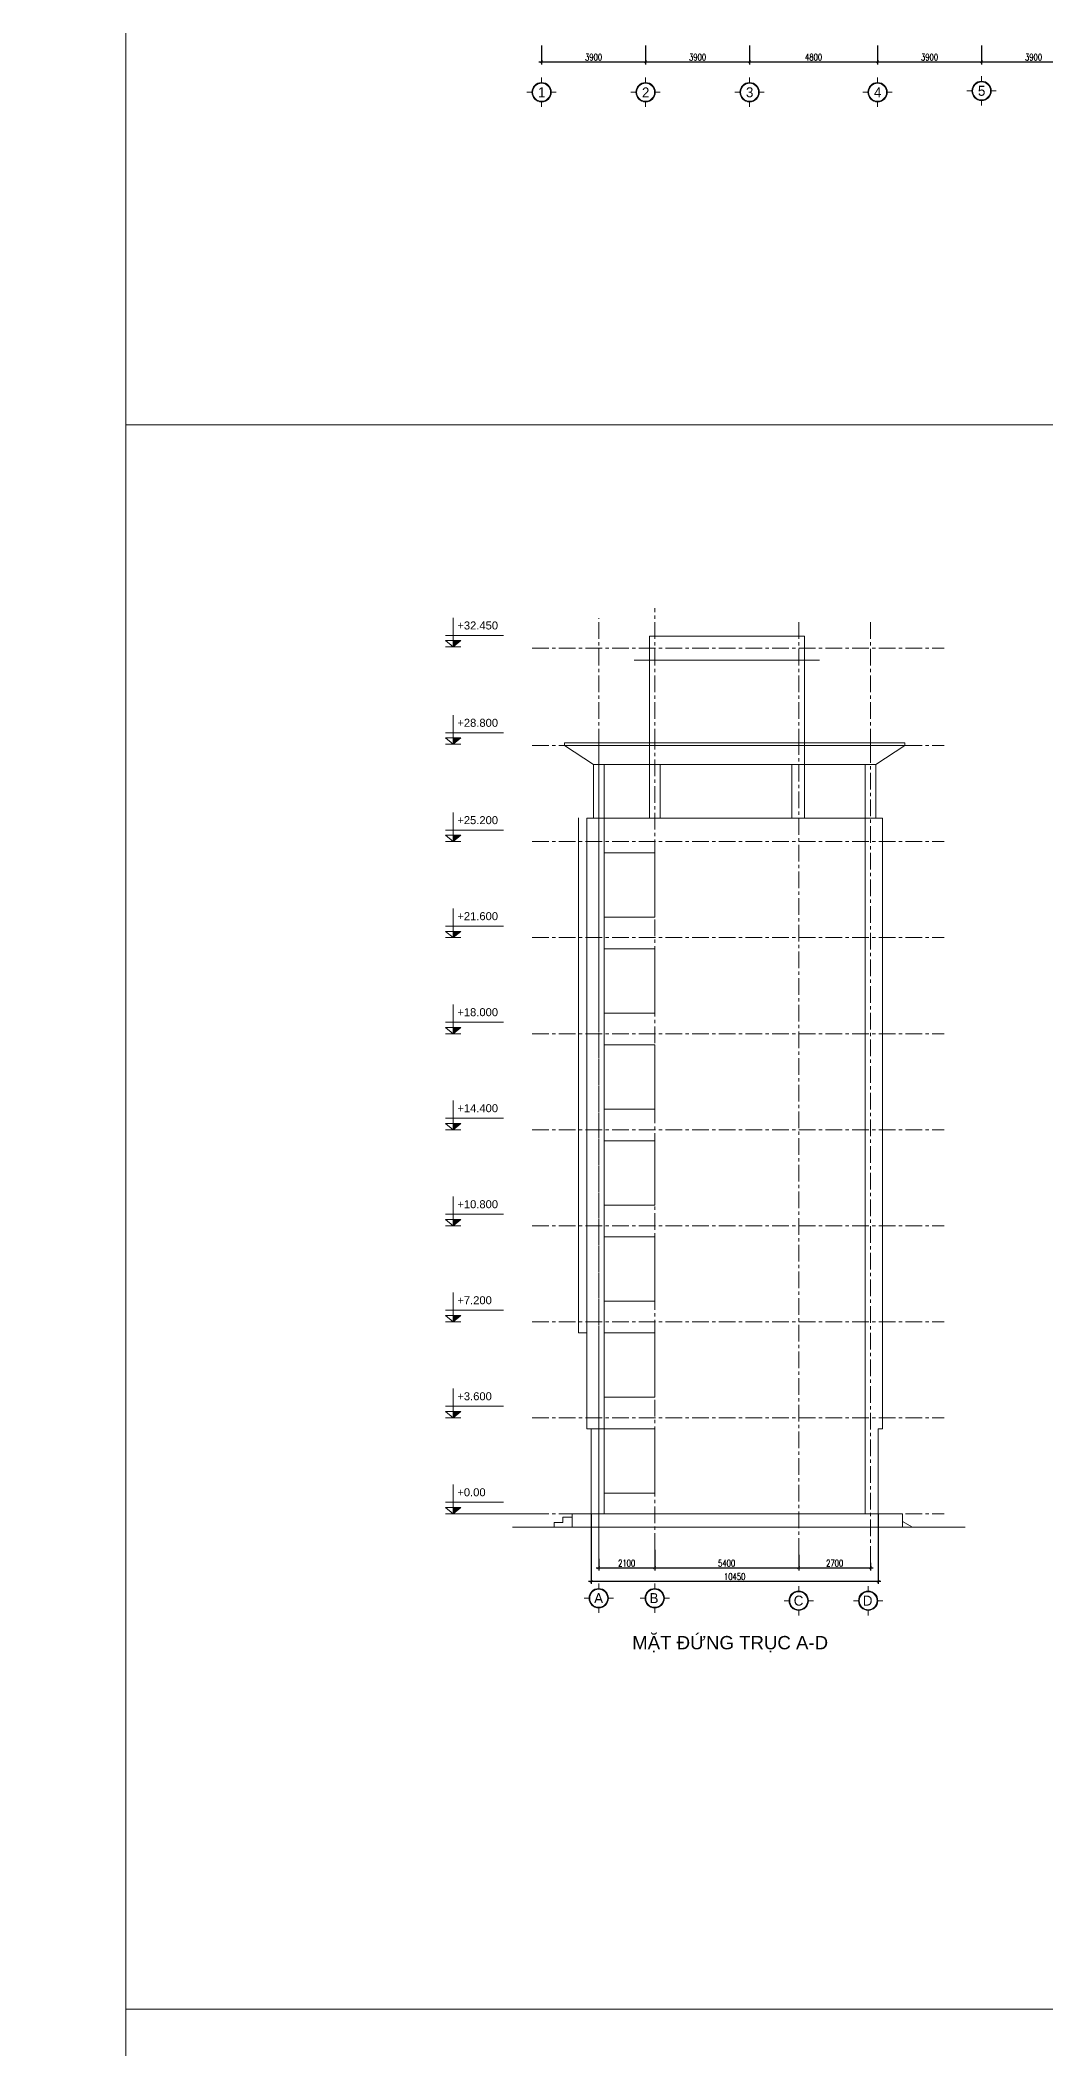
# Model space of a CAD drawing. Header units: millimetres. Extents: x 0 to 8478784, y 0 to 684185.
# Drawn here: x 4005327 to 4043042, y 296436 to 371748 of the extents above; entities that cross this region are included whole.
import ezdxf
from ezdxf.enums import TextEntityAlignment as Align

# ---------------------------------------------------------------- set-up
doc = ezdxf.new("R2010")
doc.units = ezdxf.units.MM
doc.header["$LTSCALE"] = 5000
doc.header["$MEASUREMENT"] = 0
doc.header["$PDMODE"] = 1
doc.header["$PDSIZE"] = -2
doc.linetypes.add('CENTER', pattern=[2, 1.25, -0.25, 0.25, -0.25])
for name, color, linetype, lineweight in [('00-XM.Dim', 8, 'Continuous', 15), ('00-XMT.Axes', 22, 'CENTER', 15), ('00-XMT.Text', 4, 'Continuous', 20), ('02-XMT.Beams', 94, 'Continuous', 25), ('NET KY HIEU', 31, 'Continuous', 20), ('net thay', 7, 'Continuous', 15)]:
    doc.layers.add(name, color=color, linetype=linetype, lineweight=lineweight)
doc.styles.add('CHU THUONG', font='chhbg.shx', dxfattribs={"width": 0.8, "height": 220})
doc.styles.add('huan-vnari', font='VNARIAL.TTF', dxfattribs={"height": 300})
doc.styles.add('S1', font='VHARIAL.TTF', dxfattribs={"height": 200})
doc.styles.add('VnAvantH', font='VHAVAN.TTF')
doc.styles.add('vnsimli 0.7', font='vnsimli.shx', dxfattribs={"width": 0.75})
doc.dimstyles.new('XMT 1-1-100', dxfattribs={"dimscale": 100, "dimtxt": 2.5, "dimasz": 1, "dimexe": 1, "dimexo": 0, "dimgap": 0.5, "dimtad": 1, "dimdec": 0, "dimzin": 0, "dimdsep": 46, "dimtxsty": 'vnsimli 0.7', "dimblk": 'ARCHTICK', "dimcen": 1.5, "dimdle": 1, "dimclrd": 8, "dimclre": 8, "dimclrt": 116, "dimadec": 0, "dimazin": 0, "dimtfac": 1, "dimtdec": 0, "dimtofl": 0, "dimtmove": 0, "dimatfit": 3, "dimfxl": 0.18, "dimtolj": 1, "dimtzin": 0, "dimarcsym": 0})

# ---------------------------------------------------------------- blocks, each defined once
blk = doc.blocks.new('_ArchTick')
at = {"color": 0, "linetype": 'ByBlock', "const_width": 0.15}
blk.add_lwpolyline([(-0.5, -0.5), (0.5, 0.5)], dxfattribs=at)
blk = doc.blocks.new('*D134')
at = {"layer": '00-XM.Dim', "color": 8, "linetype": 'Continuous', "lineweight": -2, "transparency": 16777216}
for p, q in [((4024132, 371542), (4024132, 370836)), ((4028032, 371542), (4028032, 370836)), ((4024032, 370936), (4028132, 370936))]:
    blk.add_line(p, q, dxfattribs=at)
at = {"layer": 'Defpoints', "color": 0, "linetype": 'Continuous', "lineweight": 100, "transparency": 16777216}
for p in [(4024132, 371542), (4028032, 371542), (4028032, 370936)]:
    blk.add_point(p, dxfattribs=at)
at = {"layer": '00-XM.Dim', "color": 8, "linetype": 'Continuous', "lineweight": -2, "transparency": 16777216, "xscale": 100, "yscale": 100, "zscale": 100, "rotation": 180}
blk.add_blockref('_ArchTick', (4024132, 370936), dxfattribs=at)
at = {"layer": '00-XM.Dim', "color": 8, "linetype": 'Continuous', "lineweight": -2, "transparency": 16777216, "xscale": 100, "yscale": 100, "zscale": 100}
blk.add_blockref('_ArchTick', (4028032, 370936), dxfattribs=at)
at = {"layer": '00-XM.Dim', "color": 116, "linetype": 'Continuous', "lineweight": 15, "transparency": 16777216, "insert": (4026082, 371111), "char_height": 250, "attachment_point": 5, "style": 'vnsimli 0.7'}
blk.add_mtext('\\A1;3900', dxfattribs=at)
blk = doc.blocks.new('*D135')
at = {"layer": '00-XM.Dim', "color": 8, "linetype": 'Continuous', "lineweight": -2, "transparency": 16777216}
for p, q in [((4028032, 371542), (4028032, 370836)), ((4031932, 371542), (4031932, 370836)), ((4027932, 370936), (4032032, 370936))]:
    blk.add_line(p, q, dxfattribs=at)
at = {"layer": 'Defpoints', "color": 0, "linetype": 'Continuous', "lineweight": 100, "transparency": 16777216}
for p in [(4028032, 371542), (4031932, 371542), (4031932, 370936)]:
    blk.add_point(p, dxfattribs=at)
at = {"layer": '00-XM.Dim', "color": 8, "linetype": 'Continuous', "lineweight": -2, "transparency": 16777216, "xscale": 100, "yscale": 100, "zscale": 100, "rotation": 180}
blk.add_blockref('_ArchTick', (4028032, 370936), dxfattribs=at)
at = {"layer": '00-XM.Dim', "color": 8, "linetype": 'Continuous', "lineweight": -2, "transparency": 16777216, "xscale": 100, "yscale": 100, "zscale": 100}
blk.add_blockref('_ArchTick', (4031932, 370936), dxfattribs=at)
at = {"layer": '00-XM.Dim', "color": 116, "linetype": 'Continuous', "lineweight": 15, "transparency": 16777216, "insert": (4029982, 371111), "char_height": 250, "attachment_point": 5, "style": 'vnsimli 0.7'}
blk.add_mtext('\\A1;3900', dxfattribs=at)
blk = doc.blocks.new('*D136')
at = {"layer": '00-XM.Dim', "color": 8, "linetype": 'Continuous', "lineweight": -2, "transparency": 16777216}
for p, q in [((4031932, 371542), (4031932, 370836)), ((4036732, 371542), (4036732, 370836)), ((4031832, 370936), (4036832, 370936))]:
    blk.add_line(p, q, dxfattribs=at)
at = {"layer": 'Defpoints', "color": 0, "linetype": 'Continuous', "lineweight": 100, "transparency": 16777216}
for p in [(4031932, 371542), (4036732, 371542), (4036732, 370936)]:
    blk.add_point(p, dxfattribs=at)
at = {"layer": '00-XM.Dim', "color": 8, "linetype": 'Continuous', "lineweight": -2, "transparency": 16777216, "xscale": 100, "yscale": 100, "zscale": 100, "rotation": 180}
blk.add_blockref('_ArchTick', (4031932, 370936), dxfattribs=at)
at = {"layer": '00-XM.Dim', "color": 8, "linetype": 'Continuous', "lineweight": -2, "transparency": 16777216, "xscale": 100, "yscale": 100, "zscale": 100}
blk.add_blockref('_ArchTick', (4036732, 370936), dxfattribs=at)
at = {"layer": '00-XM.Dim', "color": 116, "linetype": 'Continuous', "lineweight": 15, "transparency": 16777216, "insert": (4034332, 371111), "char_height": 250, "attachment_point": 5, "style": 'vnsimli 0.7'}
blk.add_mtext('\\A1;4800', dxfattribs=at)
blk = doc.blocks.new('*D137')
at = {"layer": '00-XM.Dim', "color": 8, "linetype": 'Continuous', "lineweight": -2, "transparency": 16777216}
for p, q in [((4036732, 371542), (4036732, 370836)), ((4040632, 371542), (4040632, 370836)), ((4036632, 370936), (4040732, 370936))]:
    blk.add_line(p, q, dxfattribs=at)
at = {"layer": 'Defpoints', "color": 0, "linetype": 'Continuous', "lineweight": 100, "transparency": 16777216}
for p in [(4036732, 371542), (4040632, 371542), (4040632, 370936)]:
    blk.add_point(p, dxfattribs=at)
at = {"layer": '00-XM.Dim', "color": 8, "linetype": 'Continuous', "lineweight": -2, "transparency": 16777216, "xscale": 100, "yscale": 100, "zscale": 100, "rotation": 180}
blk.add_blockref('_ArchTick', (4036732, 370936), dxfattribs=at)
at = {"layer": '00-XM.Dim', "color": 8, "linetype": 'Continuous', "lineweight": -2, "transparency": 16777216, "xscale": 100, "yscale": 100, "zscale": 100}
blk.add_blockref('_ArchTick', (4040632, 370936), dxfattribs=at)
at = {"layer": '00-XM.Dim', "color": 116, "linetype": 'Continuous', "lineweight": 15, "transparency": 16777216, "insert": (4038682, 371111), "char_height": 250, "attachment_point": 5, "style": 'vnsimli 0.7'}
blk.add_mtext('\\A1;3900', dxfattribs=at)
blk = doc.blocks.new('*D138')
at = {"layer": '00-XM.Dim', "color": 8, "linetype": 'Continuous', "lineweight": -2, "transparency": 16777216}
for p, q in [((4040632, 371542), (4040632, 370836)), ((4044532, 371542), (4044532, 370836)), ((4040532, 370936), (4044632, 370936))]:
    blk.add_line(p, q, dxfattribs=at)
at = {"layer": 'Defpoints', "color": 0, "linetype": 'Continuous', "lineweight": 100, "transparency": 16777216}
for p in [(4040632, 371542), (4044532, 371542), (4044532, 370936)]:
    blk.add_point(p, dxfattribs=at)
at = {"layer": '00-XM.Dim', "color": 8, "linetype": 'Continuous', "lineweight": -2, "transparency": 16777216, "xscale": 100, "yscale": 100, "zscale": 100, "rotation": 180}
blk.add_blockref('_ArchTick', (4040632, 370936), dxfattribs=at)
at = {"layer": '00-XM.Dim', "color": 8, "linetype": 'Continuous', "lineweight": -2, "transparency": 16777216, "xscale": 100, "yscale": 100, "zscale": 100}
blk.add_blockref('_ArchTick', (4044532, 370936), dxfattribs=at)
at = {"layer": '00-XM.Dim', "color": 116, "linetype": 'Continuous', "lineweight": 15, "transparency": 16777216, "insert": (4042582, 371111), "char_height": 250, "attachment_point": 5, "style": 'vnsimli 0.7'}
blk.add_mtext('\\A1;3900', dxfattribs=at)
blk = doc.blocks.new('*D149')
at = {"layer": '00-XM.Dim', "color": 8, "linetype": 'Continuous', "lineweight": -2, "transparency": 16777216}
for p, q in [((4026273, 314813), (4026273, 314370)), ((4028373, 315148), (4028373, 314370)), ((4026173, 314470), (4028473, 314470))]:
    blk.add_line(p, q, dxfattribs=at)
at = {"layer": 'Defpoints', "color": 0, "linetype": 'Continuous', "lineweight": 100, "transparency": 16777216}
for p in [(4026273, 314813), (4028373, 315148), (4028373, 314470)]:
    blk.add_point(p, dxfattribs=at)
at = {"layer": '00-XM.Dim', "color": 8, "linetype": 'Continuous', "lineweight": -2, "transparency": 16777216, "xscale": 100, "yscale": 100, "zscale": 100, "rotation": 180}
blk.add_blockref('_ArchTick', (4026273, 314470), dxfattribs=at)
at = {"layer": '00-XM.Dim', "color": 8, "linetype": 'Continuous', "lineweight": -2, "transparency": 16777216, "xscale": 100, "yscale": 100, "zscale": 100}
blk.add_blockref('_ArchTick', (4028373, 314470), dxfattribs=at)
at = {"layer": '00-XM.Dim', "color": 116, "linetype": 'Continuous', "lineweight": 15, "transparency": 16777216, "insert": (4027323, 314645), "char_height": 250, "attachment_point": 5, "style": 'vnsimli 0.7'}
blk.add_mtext('\\A1;2100', dxfattribs=at)
blk = doc.blocks.new('*D150')
at = {"layer": '00-XM.Dim', "color": 8, "linetype": 'Continuous', "lineweight": -2, "transparency": 16777216}
for p, q in [((4028373, 315148), (4028373, 314370)), ((4033773, 314959), (4033773, 314370)), ((4028273, 314470), (4033873, 314470))]:
    blk.add_line(p, q, dxfattribs=at)
at = {"layer": 'Defpoints', "color": 0, "linetype": 'Continuous', "lineweight": 100, "transparency": 16777216}
for p in [(4028373, 315148), (4033773, 314959), (4033773, 314470)]:
    blk.add_point(p, dxfattribs=at)
at = {"layer": '00-XM.Dim', "color": 8, "linetype": 'Continuous', "lineweight": -2, "transparency": 16777216, "xscale": 100, "yscale": 100, "zscale": 100, "rotation": 180}
blk.add_blockref('_ArchTick', (4028373, 314470), dxfattribs=at)
at = {"layer": '00-XM.Dim', "color": 8, "linetype": 'Continuous', "lineweight": -2, "transparency": 16777216, "xscale": 100, "yscale": 100, "zscale": 100}
blk.add_blockref('_ArchTick', (4033773, 314470), dxfattribs=at)
at = {"layer": '00-XM.Dim', "color": 116, "linetype": 'Continuous', "lineweight": 15, "transparency": 16777216, "insert": (4031073, 314645), "char_height": 250, "attachment_point": 5, "style": 'vnsimli 0.7'}
blk.add_mtext('\\A1;5400', dxfattribs=at)
blk = doc.blocks.new('*D151')
at = {"layer": '00-XM.Dim', "color": 8, "linetype": 'Continuous', "lineweight": -2, "transparency": 16777216}
for p, q in [((4033773, 314959), (4033773, 314370)), ((4033673, 314470), (4036573, 314470)), ((4036473, 314654), (4036473, 314370))]:
    blk.add_line(p, q, dxfattribs=at)
at = {"layer": 'Defpoints', "color": 0, "linetype": 'Continuous', "lineweight": 100, "transparency": 16777216}
for p in [(4033773, 314959), (4036473, 314654), (4036473, 314470)]:
    blk.add_point(p, dxfattribs=at)
at = {"layer": '00-XM.Dim', "color": 8, "linetype": 'Continuous', "lineweight": -2, "transparency": 16777216, "xscale": 100, "yscale": 100, "zscale": 100, "rotation": 180}
blk.add_blockref('_ArchTick', (4033773, 314470), dxfattribs=at)
at = {"layer": '00-XM.Dim', "color": 8, "linetype": 'Continuous', "lineweight": -2, "transparency": 16777216, "xscale": 100, "yscale": 100, "zscale": 100}
blk.add_blockref('_ArchTick', (4036473, 314470), dxfattribs=at)
at = {"layer": '00-XM.Dim', "color": 116, "linetype": 'Continuous', "lineweight": 15, "transparency": 16777216, "insert": (4035123, 314645), "char_height": 250, "attachment_point": 5, "style": 'vnsimli 0.7'}
blk.add_mtext('\\A1;2700', dxfattribs=at)
blk = doc.blocks.new('*D152')
at = {"layer": '00-XM.Dim', "color": 8, "linetype": 'Continuous', "lineweight": -2, "transparency": 16777216}
for p, q in [((4025989, 316498), (4025989, 313866)), ((4036757, 316498), (4036757, 313866)), ((4025889, 313966), (4036857, 313966))]:
    blk.add_line(p, q, dxfattribs=at)
at = {"layer": 'Defpoints', "color": 0, "linetype": 'Continuous', "lineweight": 100, "transparency": 16777216}
for p in [(4025989, 316498), (4036757, 316498), (4036757, 313966)]:
    blk.add_point(p, dxfattribs=at)
at = {"layer": '00-XM.Dim', "color": 8, "linetype": 'Continuous', "lineweight": -2, "transparency": 16777216, "xscale": 100, "yscale": 100, "zscale": 100, "rotation": 180}
blk.add_blockref('_ArchTick', (4025989, 313966), dxfattribs=at)
at = {"layer": '00-XM.Dim', "color": 8, "linetype": 'Continuous', "lineweight": -2, "transparency": 16777216, "xscale": 100, "yscale": 100, "zscale": 100}
blk.add_blockref('_ArchTick', (4036757, 313966), dxfattribs=at)
at = {"layer": '00-XM.Dim', "color": 116, "linetype": 'Continuous', "lineweight": 15, "transparency": 16777216, "insert": (4031373, 314141), "char_height": 250, "attachment_point": 5, "style": 'vnsimli 0.7'}
blk.add_mtext('\\A1;10450', dxfattribs=at)
blk = doc.blocks.new('cot')
at = {"layer": 'NET KY HIEU', "color": 7}
for p, q in [((0, 615), (0, 0)), ((1060, 243), (-160, 243)), ((0, 0), (-160, 133)), ((160, 133), (-160, 133)), ((0, 0), (160, 133))]:
    blk.add_line(p, q, dxfattribs=at)
at = {"layer": 'NET KY HIEU', "color": 1, "ltscale": 600}
blk.add_line((160, 0), (-160, 0), dxfattribs=at)
at = {"layer": 'NET KY HIEU', "ltscale": 600}
blk.add_solid([(0, 0), (0, 133), (160, 133)], dxfattribs=at)
at = {"layer": 'NET KY HIEU', "color": 3, "style": 'CHU THUONG', "width": 0.8}
blk.add_attdef('%%P0.000', text='', height=220, dxfattribs=at).set_placement((87, 453), align=Align.MIDDLE_LEFT)
blk = doc.blocks.new('00-XMT-Axis symbol')
at = {"layer": '00-XMT.Axes', "linetype": 'Continuous'}
for p, q in [((-2.9, 0), (-4.4, 0)), ((0, 2.9), (0, 4.4)), ((2.9, 0), (4.4, 0)), ((0, -2.9), (0, -4.4))]:
    blk.add_line(p, q, dxfattribs=at)
blk.add_circle((0, 0), 2.9, dxfattribs=at)
at = {"layer": '00-XMT.Axes', "color": 7, "linetype": 'Continuous'}
blk.add_circle((0, 0), 2.7, dxfattribs=at)
at = {"layer": '00-XMT.Text', "color": 7, "style": 'VnAvantH'}
blk.add_attdef('00', text='', height=3, dxfattribs=at).set_placement((0.03, -1.47), align=Align.CENTER)

msp = doc.modelspace()

# ---------------------------------------------------------------- linework, layer by layer
at = {"layer": '00-XMT.Axes', "color": 8, "linetype": 'CENTER', "lineweight": 15, "ltscale": 0.1}
for p, q in [((4028373, 345298.2), (4028373, 350454.9)), ((4026273, 345298.2), (4026273, 350077.6)), ((4026273, 345298.2), (4026273, 350066.1)), ((4033773, 345298.2), (4033773, 349962.4)), ((4036473, 345298.2), (4036473, 350019.6)), ((4023782.5, 348948.2), (4039228.6, 348948.2)), ((4023782.5, 345298.2), (4039228.6, 345298.2)), ((4026273, 314812.8), (4026273, 345298.2)), ((4028373, 315148), (4028373, 345298.2)), ((4033773, 314959), (4033773, 345298.2)), ((4036473, 314654.1), (4036473, 345298.2)), ((4023782.5, 341698.2), (4039228.6, 341698.2)), ((4023782.5, 338098.2), (4039228.6, 338098.2)), ((4023782.5, 334498.2), (4039228.6, 334498.2)), ((4023782.5, 330898.2), (4039228.6, 330898.2)), ((4023782.5, 327298.2), (4039228.6, 327298.2)), ((4023782.5, 323698.2), (4039228.6, 323698.2)), ((4023782.5, 320098.2), (4039228.6, 320098.2)), ((4023782.5, 316498.2), (4039228.6, 316498.2))]:
    msp.add_line(p, q, dxfattribs=at)
at = {"layer": '00-XMT.Axes', "linetype": 'CENTER', "lineweight": 15, "ltscale": 0.1}
msp.add_line((4026273, 345298.2), (4026273, 314812.8), dxfattribs=at)
at = {"layer": '02-XMT.Beams', "linetype": 'ByBlock', "lineweight": 15}
for p, q in [((4028174.7, 342584.2), (4028174.7, 349405.5)), ((4028174.7, 349405.5), (4033993.7, 349405.5)), ((4033993.7, 349405.5), (4033993.7, 342584.2)), ((4027608.6, 348500.3), (4034554.5, 348500.3)), ((4024989.2, 345298.2), (4024989.2, 345398.2)), ((4024989.2, 345398.2), (4037756.7, 345398.2)), ((4026079.2, 344589.3), (4024989.2, 345298.2)), ((4024989.2, 345298.2), (4037756.7, 345298.2)), ((4036666.8, 344589.3), (4037756.7, 345298.2)), ((4037756.7, 345298.2), (4037756.7, 345398.2)), ((4026079.2, 342584.2), (4026079.2, 344589.3)), ((4026079.2, 344589.3), (4028719, 344589.3)), ((4026478.2, 342584.2), (4026478.2, 344589.3)), ((4028575.3, 344589.3), (4028575.3, 342584.2)), ((4028719, 344589.3), (4034026.9, 344589.3)), ((4033522.8, 344589.3), (4033522.8, 342584.2)), ((4036666.8, 344589.3), (4034026.9, 344589.3)), ((4036267.7, 342584.2), (4036267.7, 344589.3)), ((4036666.8, 342584.2), (4036666.8, 344589.3)), ((4025516.1, 323279.6), (4025516.1, 342587.7)), ((4025827.7, 319679.6), (4025827.7, 342584.2)), ((4025827.7, 342584.2), (4036918.3, 342584.2)), ((4026478.2, 342584.2), (4026478.2, 316498.2)), ((4036267.7, 342584.2), (4036267.7, 316498.2)), ((4036918.3, 319679.6), (4036918.3, 342584.2)), ((4026478.2, 341279.6), (4028373, 341279.6)), ((4028373, 341279.6), (4028373, 338871.3)), ((4026478.2, 338871.3), (4028373, 338871.3)), ((4026478.2, 337679.6), (4028373, 337679.6)), ((4028373, 337679.6), (4028373, 335271.3)), ((4026478.2, 335271.3), (4028373, 335271.3)), ((4026478.2, 334079.6), (4028373, 334079.6)), ((4028373, 334079.6), (4028373, 331671.3)), ((4026478.2, 331671.3), (4028373, 331671.3)), ((4026478.2, 330479.6), (4028373, 330479.6)), ((4028373, 330479.6), (4028373, 328071.3)), ((4026478.2, 328071.3), (4028373, 328071.3)), ((4026478.2, 326879.6), (4028373, 326879.6)), ((4028373, 326879.6), (4028373, 324471.3)), ((4026478.2, 324471.3), (4028373, 324471.3)), ((4025827.7, 323279.6), (4025516.1, 323279.6)), ((4026478.2, 323279.6), (4028373, 323279.6)), ((4028373, 323279.6), (4028373, 320871.3)), ((4026478.2, 320871.3), (4028373, 320871.3)), ((4025989.1, 319679.6), (4025827.7, 319679.6)), ((4025989.1, 316498.2), (4025989.1, 319679.6)), ((4026478.2, 319679.6), (4025989.1, 319679.6)), ((4026478.2, 319679.6), (4028373, 319679.6)), ((4028373, 319679.6), (4028373, 317271.3)), ((4036756.9, 316498.2), (4036756.9, 319679.6)), ((4036756.9, 319679.6), (4036918.3, 319679.6)), ((4026478.2, 317271.3), (4028373, 317271.3)), ((4023782.5, 316498.2), (4020817.6, 316498.2)), ((4024932.8, 316171.3), (4024932.8, 316368)), ((4024932.8, 316368), (4025275, 316368)), ((4025275, 316498.2), (4025275, 316498.2)), ((4025275, 316498.2), (4037661, 316498.2)), ((4025275, 316498.2), (4025275, 316498.2)), ((4025275, 316498.2), (4025275, 315998.2)), ((4037661, 316498.2), (4037661, 315998.2)), ((4025275, 315998.2), (4023040.4, 315998.2)), ((4023040.4, 315998.2), (4040016.7, 315998.2)), ((4024602.3, 315998.2), (4024602.3, 316171.3)), ((4024602.3, 316171.3), (4024932.8, 316171.3)), ((4037661, 316202.8), (4038042.6, 315998.2)), ((4028373, 315148), (4028373, 315148))]:
    msp.add_line(p, q, dxfattribs=at)
for points in [[(4008544, 416724), (4092644, 416724), (4092644, 357324), (4008544, 357324)], [(4008544, 357324), (4092644, 357324), (4092644, 297924), (4008544, 297924)], [(4008544, 297924), (4092644, 297924), (4092644, 238524), (4008544, 238524)]]:
    msp.add_lwpolyline(points, close=True, dxfattribs=at)
at = {"layer": 'NET KY HIEU', "color": 7}
for p, q in [((4020817.6, 321192.6), (4020817.6, 320098.2)), ((4022704.1, 320529.9), (4020532.2, 320529.9)), ((4020817.6, 320098.2), (4020533.1, 320334.2)), ((4021102.1, 320334.2), (4020533.1, 320334.2)), ((4020817.6, 320098.2), (4021102.1, 320334.2))]:
    msp.add_line(p, q, dxfattribs=at)
at = {"layer": 'NET KY HIEU', "color": 1, "ltscale": 600}
msp.add_line((4021103, 320098.2), (4020532.2, 320098.2), dxfattribs=at)
at = {"layer": 'NET KY HIEU', "ltscale": 600}
msp.add_solid([(4020817.6, 320098.2), (4020817.6, 320334.2), (4021102.1, 320334.2)], dxfattribs=at)
at = {"layer": 'net thay', "linetype": 'CENTER', "lineweight": 15}
msp.add_circle((3911642, 421190.5), 262994, dxfattribs=at)

# ---------------------------------------------------------------- block references
at = {"layer": '00-XM.Dim', "linetype": 'CENTER', "lineweight": 15}
ref = msp.add_blockref('00-XMT-Axis symbol', (4024132.5, 369796.5), dxfattribs=dict(at, xscale=-125, yscale=125, zscale=125, rotation=180))
ref.add_attrib('00', '1', dxfattribs={"layer": '00-XMT.Text', "color": 7, "height": 375, "style": 'VnAvantH'}).set_placement((4024135.6, 369605.5), align=Align.CENTER)
ref = msp.add_blockref('00-XMT-Axis symbol', (4028032.5, 369796.5), dxfattribs=dict(at, xscale=-125, yscale=125, zscale=125, rotation=180))
ref.add_attrib('00', '2', dxfattribs={"layer": '00-XMT.Text', "color": 7, "height": 375, "style": 'VnAvantH'}).set_placement((4028035.6, 369599.3), align=Align.CENTER)
ref = msp.add_blockref('00-XMT-Axis symbol', (4031932.5, 369796.5), dxfattribs=dict(at, xscale=-125, yscale=125, zscale=125, rotation=180))
ref.add_attrib('00', '3', dxfattribs={"layer": '00-XMT.Text', "color": 7, "height": 375, "style": 'VnAvantH'}).set_placement((4031935.6, 369606), align=Align.CENTER)
ref = msp.add_blockref('00-XMT-Axis symbol', (4036732.5, 369796.5), dxfattribs=dict(at, xscale=-125, yscale=125, zscale=125, rotation=180))
ref.add_attrib('00', '4', dxfattribs={"layer": '00-XMT.Text', "color": 7, "height": 375, "style": 'VnAvantH'}).set_placement((4036735.6, 369605.5), align=Align.CENTER)
ref = msp.add_blockref('00-XMT-Axis symbol', (4040632.5, 369846.5), dxfattribs=dict(at, xscale=-125, yscale=125, zscale=125, rotation=180))
ref.add_attrib('00', '5', dxfattribs={"layer": '00-XMT.Text', "color": 7, "height": 375, "style": 'VnAvantH'}).set_placement((4040635.6, 369662.2), align=Align.CENTER)
ref = msp.add_blockref('00-XMT-Axis symbol', (4026273, 313330.8), dxfattribs=dict(at, xscale=-125, yscale=125, zscale=125))
ref.add_attrib('00', 'A', dxfattribs={"layer": '00-XMT.Text', "color": 7, "height": 375, "style": 'VnAvantH'}).set_placement((4026269.8, 313146.8), align=Align.CENTER)
ref = msp.add_blockref('00-XMT-Axis symbol', (4028373, 313330.8), dxfattribs=dict(at, xscale=-125, yscale=125, zscale=125))
ref.add_attrib('00', 'B', dxfattribs={"layer": '00-XMT.Text', "color": 7, "height": 375, "style": 'VnAvantH'}).set_placement((4028346.5, 313146.8), align=Align.CENTER)
ref = msp.add_blockref('00-XMT-Axis symbol', (4033773, 313237.1), dxfattribs=dict(at, xscale=-125, yscale=125, zscale=125))
ref.add_attrib('00', 'C', dxfattribs={"layer": '00-XMT.Text', "color": 7, "height": 375, "style": 'VnAvantH'}).set_placement((4033769.3, 313053.1), align=Align.CENTER)
ref = msp.add_blockref('00-XMT-Axis symbol', (4036379.2, 313237.1), dxfattribs=dict(at, xscale=-125, yscale=125, zscale=125))
ref.add_attrib('00', 'D', dxfattribs={"layer": '00-XMT.Text', "color": 7, "height": 375, "style": 'VnAvantH'}).set_placement((4036359.7, 313053.1), align=Align.CENTER)
at = {"layer": 'NET KY HIEU', "linetype": 'Continuous'}
ref = msp.add_blockref('cot', (4020817.6, 348998.2), dxfattribs=dict(at, xscale=1.779624497517943, yscale=1.779624497401528, zscale=1.779624497417484))
ref.add_attrib('%%P0.000', '+32.450', dxfattribs={"color": 3, "height": 300, "style": 'huan-vnari'}).set_placement((4020972.2, 349803.6), align=Align.MIDDLE_LEFT)
ref = msp.add_blockref('cot', (4020817.6, 345348.2), dxfattribs=dict(at, xscale=1.779624497517943, yscale=1.779624497401528, zscale=1.779624497417484))
ref.add_attrib('%%P0.000', '+28.800', dxfattribs={"color": 3, "height": 300, "style": 'huan-vnari'}).set_placement((4020972.2, 346153.6), align=Align.MIDDLE_LEFT)
ref = msp.add_blockref('cot', (4020817.6, 341698.2), dxfattribs=dict(at, xscale=1.779624497517943, yscale=1.779624497401528, zscale=1.779624497417484))
ref.add_attrib('%%P0.000', '+25.200', dxfattribs={"color": 3, "height": 300, "style": 'huan-vnari'}).set_placement((4020972.2, 342503.6), align=Align.MIDDLE_LEFT)
ref = msp.add_blockref('cot', (4020817.6, 338098.2), dxfattribs=dict(at, xscale=1.779624497517943, yscale=1.779624497401528, zscale=1.779624497417484))
ref.add_attrib('%%P0.000', '+21.600', dxfattribs={"color": 3, "height": 300, "style": 'huan-vnari'}).set_placement((4020972.2, 338903.6), align=Align.MIDDLE_LEFT)
ref = msp.add_blockref('cot', (4020817.6, 334498.2), dxfattribs=dict(at, xscale=1.779624497517943, yscale=1.779624497401528, zscale=1.779624497417484))
ref.add_attrib('%%P0.000', '+18.000', dxfattribs={"color": 3, "height": 300, "style": 'huan-vnari'}).set_placement((4020972.2, 335303.6), align=Align.MIDDLE_LEFT)
ref = msp.add_blockref('cot', (4020817.6, 330898.2), dxfattribs=dict(at, xscale=1.779624497517943, yscale=1.779624497401528, zscale=1.779624497417484))
ref.add_attrib('%%P0.000', '+14.400', dxfattribs={"color": 3, "height": 300, "style": 'huan-vnari'}).set_placement((4020972.2, 331703.6), align=Align.MIDDLE_LEFT)
ref = msp.add_blockref('cot', (4020817.6, 327298.2), dxfattribs=dict(at, xscale=1.779624497517943, yscale=1.779624497401528, zscale=1.779624497417484))
ref.add_attrib('%%P0.000', '+10.800', dxfattribs={"color": 3, "height": 300, "style": 'huan-vnari'}).set_placement((4020972.2, 328103.6), align=Align.MIDDLE_LEFT)
ref = msp.add_blockref('cot', (4020817.6, 323698.2), dxfattribs=dict(at, xscale=1.779624497517943, yscale=1.779624497401528, zscale=1.779624497417484))
ref.add_attrib('%%P0.000', '+7.200', dxfattribs={"color": 3, "height": 300, "style": 'huan-vnari'}).set_placement((4020972.2, 324503.6), align=Align.MIDDLE_LEFT)
ref = msp.add_blockref('cot', (4020817.6, 320098.2), dxfattribs=dict(at, xscale=1.779624497517943, yscale=1.779624497401528, zscale=1.779624497417484))
ref.add_attrib('%%P0.000', '+3.600', dxfattribs={"color": 3, "height": 300, "style": 'huan-vnari'}).set_placement((4020972.2, 320903.6), align=Align.MIDDLE_LEFT)
ref = msp.add_blockref('cot', (4020817.6, 316498.2), dxfattribs=dict(at, xscale=1.779624497517943, yscale=1.779624497401528, zscale=1.779624497417484))
ref.add_attrib('%%P0.000', '+0.00', dxfattribs={"color": 3, "height": 300, "style": 'huan-vnari'}).set_placement((4020972.2, 317303.6), align=Align.MIDDLE_LEFT)

# ---------------------------------------------------------------- texts
at = {"layer": '02-XMT.Beams', "lineweight": 100, "insert": (4027529, 311915.5), "char_height": 500, "width": 10662, "attachment_point": 1, "style": 'S1'}
msp.add_mtext('mÆt ®øng trôc a-d', dxfattribs=at)

# ---------------------------------------------------------------- dimensions: what is measured, and where the dimension line sits
at = {"layer": '00-XM.Dim', "linetype": 'Continuous', "lineweight": 15}
for base, p1, p2, picture, middle in [((4028032.5, 370935.5), (4024132.5, 371541.7), (4028032.5, 371541.7), '*D134', (4026082.5, 371110.5)), ((4031932.5, 370935.5), (4028032.5, 371541.7), (4031932.5, 371541.7), '*D135', (4029982.5, 371110.5)), ((4036732.5, 370935.5), (4031932.5, 371541.7), (4036732.5, 371541.7), '*D136', (4034332.5, 371110.5)), ((4040632.5, 370935.5), (4036732.5, 371541.7), (4040632.5, 371541.7), '*D137', (4038682.5, 371110.5)), ((4044532.5, 370935.5), (4040632.5, 371541.7), (4044532.5, 371541.7), '*D138', (4042582.5, 371110.5)), ((4028373, 314469.6), (4026273, 314812.8), (4028373, 315148), '*D149', (4027323, 314644.6)), ((4033773, 314469.6), (4028373, 315148), (4033773, 314959), '*D150', (4031073, 314644.6)), ((4036473, 314469.6), (4033773, 314959), (4036473, 314654.1), '*D151', (4035123, 314644.6))]:
    dim = msp.add_linear_dim(base=base, p1=p1, p2=p2, dimstyle='XMT 1-1-100', dxfattribs=at)
    dim.commit()
    dim.dimension.update_dxf_attribs({"geometry": picture, "text_midpoint": middle})
dim = msp.add_linear_dim(base=(4036756.9, 313966.4), p1=(4025989.1, 316498.2), p2=(4036756.9, 316498.2), text='10450', dimstyle='XMT 1-1-100', dxfattribs=at)
dim.commit()
dim.dimension.update_dxf_attribs({"geometry": '*D152', "text_midpoint": (4031373, 314141.4)})

doc.saveas('drawing.dxf')
